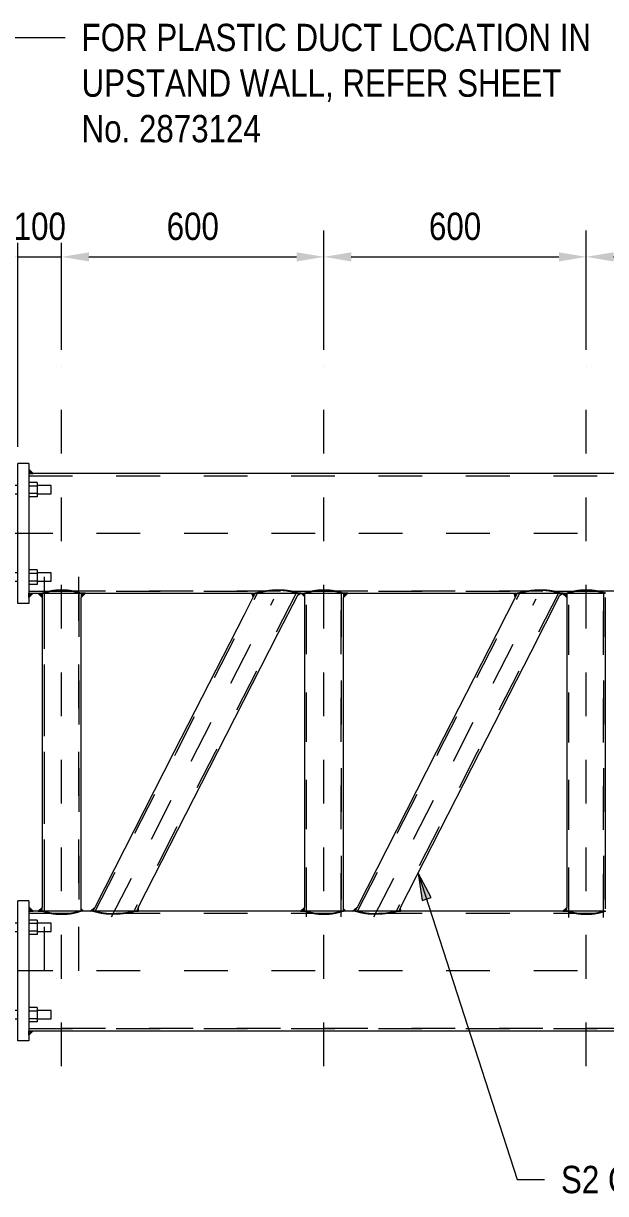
# Model space of a CAD drawing. Header units: metres. Extents: x -1109.9 to -1078.3, y 2.7 to 25.4.
# Drawn here: x -1092.588 to -1091.256, y 20.559 to 23.233 of the extents above; entities that cross this region are included whole.
import ezdxf

# ---------------------------------------------------------------- set-up
doc = ezdxf.new("R2010")
doc.units = ezdxf.units.M
doc.linetypes.add('JacobsCenter', pattern=[0.015, 0.009, -0.0015, 0.003, -0.0015])
doc.linetypes.add('JacobsDash', pattern=[0.0045, 0.003, -0.0015])
doc.layers.get('Defpoints').update_dxf_attribs({"color": 41})
for name, color, linetype, lineweight in [('A-ANNO-DIMS', 7, 'Continuous', 9), ('A-DETL', 7, 'Continuous', 13), ('A-DETL-GENF', 7, 'Continuous', 9), ('G-ANNO-TEXT', 7, 'Continuous', 9), ('S-BEAM', 7, 'Continuous', 50), ('S-BEAM-HDLN', 7, 'JacobsDash', 18), ('S-FSTN', 7, 'Continuous', 18)]:
    doc.layers.add(name, color=color, linetype=linetype, lineweight=lineweight)
doc.styles.add('Arial Narrow', font='ARIALN.TTF', dxfattribs={"height": 0.0625})
doc.dimstyles.new('Dimension_Standard_O__mm_', dxfattribs={"dimscale": 0.3048, "dimtxt": 0.063964, "dimasz": 0.205052, "dimexe": 0.19685, "dimexo": 0.123031, "dimgap": 0.123031, "dimtad": 1, "dimdec": 0, "dimlfac": 1000, "dimzin": 0, "dimdsep": 46, "dimtxsty": 'Arial Narrow', "dimsah": 1, "dimcen": 0.09, "dimaunit": 1, "dimadec": 4, "dimazin": 0, "dimtfac": 1, "dimtdec": 4, "dimtix": 1, "dimtmove": 0, "dimatfit": 3, "dimfxl": 1, "dimtvp": 1, "dimtfill": 1, "dimtolj": 1, "dimtzin": 0, "dimlwd": 18, "dimlwe": 18, "dimarcsym": 2})

# ---------------------------------------------------------------- blocks, each defined once
blk = doc.blocks.new('Column Base Plate with Anchors_T2D - 25mm-V12-DRG-2873202 - TRUSS TYPE T2')
at = {"layer": 'S-FSTN', "lineweight": 13}
for p, q in [((-1109.7059, 21.9075), (-1109.7059, 22.2275)), ((-1109.6809, 22.2275), (-1109.7059, 22.2275)), ((-1109.6809, 22.2275), (-1109.6809, 22.214)), ((-1109.6809, 22.204), (-1109.6809, 21.9309)), ((-1109.7509, 22.1757), (-1109.7509, 22.1839)), ((-1109.7382, 22.1839), (-1109.7509, 22.1839)), ((-1109.7509, 22.1592), (-1109.7509, 22.1757)), ((-1109.7382, 22.1757), (-1109.7509, 22.1757)), ((-1109.7382, 22.1839), (-1109.7382, 22.1757)), ((-1109.7309, 22.177), (-1109.7382, 22.177)), ((-1109.7382, 22.1757), (-1109.7382, 22.1592)), ((-1109.6619, 22.1839), (-1109.6809, 22.1839)), ((-1109.6619, 22.1757), (-1109.6809, 22.1757)), ((-1109.6619, 22.1839), (-1109.6619, 22.1757)), ((-1109.6301, 22.177), (-1109.6619, 22.177)), ((-1109.6619, 22.1757), (-1109.6619, 22.1592)), ((-1109.6301, 22.158), (-1109.6301, 22.177)), ((-1109.7509, 22.151), (-1109.7509, 22.1592)), ((-1109.7382, 22.1592), (-1109.7509, 22.1592)), ((-1109.7509, 22.151), (-1109.7382, 22.151)), ((-1109.7382, 22.1592), (-1109.7382, 22.151)), ((-1109.7382, 22.158), (-1109.7309, 22.158)), ((-1109.6809, 22.1592), (-1109.6619, 22.1592)), ((-1109.6619, 22.151), (-1109.6809, 22.151)), ((-1109.6619, 22.1592), (-1109.6619, 22.151)), ((-1109.6619, 22.158), (-1109.6301, 22.158)), ((-1109.7509, 21.9757), (-1109.7509, 21.9839)), ((-1109.7382, 21.9839), (-1109.7509, 21.9839)), ((-1109.7382, 21.9839), (-1109.7382, 21.9757)), ((-1109.6619, 21.9839), (-1109.6809, 21.9839)), ((-1109.6619, 21.9839), (-1109.6619, 21.9757)), ((-1109.7509, 21.9592), (-1109.7509, 21.9757)), ((-1109.7382, 21.9757), (-1109.7509, 21.9757)), ((-1109.7509, 21.951), (-1109.7509, 21.9592)), ((-1109.7382, 21.9592), (-1109.7509, 21.9592)), ((-1109.7309, 21.977), (-1109.7382, 21.977)), ((-1109.7382, 21.9757), (-1109.7382, 21.9592)), ((-1109.7382, 21.9592), (-1109.7382, 21.951)), ((-1109.7382, 21.958), (-1109.7309, 21.958)), ((-1109.6619, 21.9757), (-1109.6809, 21.9757)), ((-1109.6809, 21.9592), (-1109.6619, 21.9592)), ((-1109.6301, 21.977), (-1109.6619, 21.977)), ((-1109.6619, 21.9757), (-1109.6619, 21.9592)), ((-1109.6619, 21.9592), (-1109.6619, 21.951)), ((-1109.6619, 21.958), (-1109.6301, 21.958)), ((-1109.6301, 21.958), (-1109.6301, 21.977)), ((-1109.7509, 21.951), (-1109.7382, 21.951)), ((-1109.6619, 21.951), (-1109.6809, 21.951)), ((-1109.6809, 21.9075), (-1109.7059, 21.9075)), ((-1109.6809, 21.9209), (-1109.6809, 21.9075))]:
    blk.add_line(p, q, dxfattribs=at)
at = {"layer": 'S-FSTN', "linetype": 'JacobsDash', "lineweight": 13}
for p, q in [((-1109.7059, 22.177), (-1109.7309, 22.177)), ((-1109.7309, 22.158), (-1109.7059, 22.158)), ((-1109.7059, 21.977), (-1109.7309, 21.977)), ((-1109.7309, 21.958), (-1109.7059, 21.958))]:
    blk.add_line(p, q, dxfattribs=at)
blk = doc.blocks.new('WGA22_Str_Fra_Steel_CHS - 273_1x4_8 CHS-7775145-DRG-2873202 - TRUSS TYPE T2')
at = {"layer": 'A-DETL', "linetype": 'JacobsDash', "lineweight": 18}
for p, q in [((-1109.6809, 22.1992), (-1107.3053, 22.1992)), ((-1109.6809, 21.9357), (-1107.3053, 21.9357))]:
    blk.add_line(p, q, dxfattribs=at)
blk = doc.blocks.new('WGA22_Str_Fra_Steel_CHS - 88_9x5 CHS-7234542-DRG-2873202 - TRUSS TYPE T2')
at = {"layer": 'A-DETL', "linetype": 'JacobsDash', "lineweight": 18}
for p, q in [((-1109.6454, 21.068), (-1109.6454, 22.018)), ((-1109.5665, 21.068), (-1109.5665, 22.018))]:
    blk.add_line(p, q, dxfattribs=at)
blk = doc.blocks.new('WGA22_Str_Fra_Steel_CHS - 88_9x5 CHS-8747492-DRG-2873202 - TRUSS TYPE T2')
at = {"layer": 'A-DETL', "linetype": 'JacobsDash', "lineweight": 18}
for p, q in [((-1109.0454, 21.1913), (-1109.0454, 21.9395)), ((-1108.9665, 21.1913), (-1108.9665, 21.9395))]:
    blk.add_line(p, q, dxfattribs=at)
blk = doc.blocks.new('WGA22_Str_Fra_Steel_CHS - 88_9x5 CHS-8747494-DRG-2873202 - TRUSS TYPE T2')
at = {"layer": 'A-DETL', "linetype": 'JacobsDash', "lineweight": 18}
for p, q in [((-1108.4454, 21.1898), (-1108.4454, 21.943)), ((-1108.3665, 21.1898), (-1108.3665, 21.943))]:
    blk.add_line(p, q, dxfattribs=at)
blk = doc.blocks.new('DIMBLOCK41-DRG-2873202 - TRUSS TYPE T2')
at = {"layer": 'A-ANNO-DIMS', "color": 0, "lineweight": 18, "transparency": 16777216}
for p, q in [((-1092.5009, 22.4873), (-1092.5009, 22.7594)), ((-1091.9009, 22.4873), (-1091.9009, 22.7594)), ((-1092.4384, 22.6994), (-1091.9634, 22.6994))]:
    blk.add_line(p, q, dxfattribs=at)
at = {"layer": 'A-ANNO-DIMS', "color": 0, "transparency": 16777216}
for points in [[(-1092.4384, 22.7098), (-1092.4384, 22.6889), (-1092.5009, 22.6994)], [(-1091.9634, 22.7098), (-1091.9634, 22.6889), (-1091.9009, 22.6994)]]:
    blk.add_solid(points, dxfattribs=at)
at = {"layer": 'Defpoints', "color": 0, "transparency": 16777216}
for p in [(-1091.9009, 22.6994), (-1092.5009, 22.4498), (-1091.9009, 22.4498)]:
    blk.add_point(p, dxfattribs=at)
at = {"layer": 'A-ANNO-DIMS', "color": 0, "lineweight": 18, "transparency": 16777216, "insert": (-1092.2009, 22.7688), "char_height": 0.0625, "width": 0.142549, "attachment_point": 5, "style": 'Arial Narrow', "bg_fill": 3, "box_fill_scale": 1.1, "bg_fill_color": 256, "bg_fill_true_color": 13158600, "bg_fill_transparency": 0}
blk.add_mtext('\\A1;600', dxfattribs=at)
blk = doc.blocks.new('DIMBLOCK42-DRG-2873202 - TRUSS TYPE T2')
at = {"layer": 'A-ANNO-DIMS', "color": 0, "lineweight": 18, "transparency": 16777216}
for p, q in [((-1091.9009, 22.4873), (-1091.9009, 22.7594)), ((-1091.3009, 22.4873), (-1091.3009, 22.7594)), ((-1091.8384, 22.6994), (-1091.3634, 22.6994))]:
    blk.add_line(p, q, dxfattribs=at)
at = {"layer": 'A-ANNO-DIMS', "color": 0, "transparency": 16777216}
for points in [[(-1091.8384, 22.7098), (-1091.8384, 22.6889), (-1091.9009, 22.6994)], [(-1091.3634, 22.7098), (-1091.3634, 22.6889), (-1091.3009, 22.6994)]]:
    blk.add_solid(points, dxfattribs=at)
at = {"layer": 'Defpoints', "color": 0, "transparency": 16777216}
for p in [(-1091.3009, 22.6994), (-1091.9009, 22.4498), (-1091.3009, 22.4498)]:
    blk.add_point(p, dxfattribs=at)
at = {"layer": 'A-ANNO-DIMS', "color": 0, "lineweight": 18, "transparency": 16777216, "insert": (-1091.6009, 22.7688), "char_height": 0.0625, "width": 0.142549, "attachment_point": 5, "style": 'Arial Narrow', "bg_fill": 3, "box_fill_scale": 1.1, "bg_fill_color": 256, "bg_fill_true_color": 13158600, "bg_fill_transparency": 0}
blk.add_mtext('\\A1;600', dxfattribs=at)
blk = doc.blocks.new('DIMBLOCK43-DRG-2873202 - TRUSS TYPE T2')
at = {"layer": 'A-ANNO-DIMS', "color": 0, "lineweight": 18, "transparency": 16777216}
for p, q in [((-1091.3009, 22.4873), (-1091.3009, 22.7594)), ((-1090.4095, 22.7061), (-1090.4095, 22.6394)), ((-1091.2384, 22.6994), (-1090.472, 22.6994))]:
    blk.add_line(p, q, dxfattribs=at)
at = {"layer": 'A-ANNO-DIMS', "color": 0, "transparency": 16777216}
for points in [[(-1091.2384, 22.7098), (-1091.2384, 22.6889), (-1091.3009, 22.6994)], [(-1090.472, 22.7098), (-1090.472, 22.6889), (-1090.4095, 22.6994)]]:
    blk.add_solid(points, dxfattribs=at)
at = {"layer": 'Defpoints', "color": 0, "transparency": 16777216}
for p in [(-1090.4095, 22.7436), (-1090.4095, 22.6994), (-1091.3009, 22.4498)]:
    blk.add_point(p, dxfattribs=at)
at = {"layer": 'A-ANNO-DIMS', "color": 0, "lineweight": 18, "transparency": 16777216, "insert": (-1090.8552, 22.7741), "char_height": 0.0625, "width": 0.142549, "attachment_point": 5, "style": 'Arial Narrow', "bg_fill": 3, "box_fill_scale": 1.1, "bg_fill_color": 256, "bg_fill_true_color": 13158600, "bg_fill_transparency": 0}
blk.add_mtext('\\A1;890\u200f', dxfattribs=at)
blk = doc.blocks.new('DIMBLOCK44-DRG-2873202 - TRUSS TYPE T2')
at = {"layer": 'A-ANNO-DIMS', "color": 0, "lineweight": 18, "transparency": 16777216}
for p, q in [((-1092.6009, 22.265), (-1092.6009, 22.7594)), ((-1092.5009, 22.4873), (-1092.5009, 22.7594)), ((-1092.6634, 22.6994), (-1092.7259, 22.6994)), ((-1092.6009, 22.6994), (-1092.5009, 22.6994)), ((-1092.4384, 22.6994), (-1092.3759, 22.6994))]:
    blk.add_line(p, q, dxfattribs=at)
at = {"layer": 'A-ANNO-DIMS', "color": 0, "transparency": 16777216}
for points in [[(-1092.6634, 22.7098), (-1092.6634, 22.6889), (-1092.6009, 22.6994)], [(-1092.4384, 22.7098), (-1092.4384, 22.6889), (-1092.5009, 22.6994)]]:
    blk.add_solid(points, dxfattribs=at)
at = {"layer": 'Defpoints', "color": 0, "transparency": 16777216}
for p in [(-1092.5009, 22.6994), (-1092.5009, 22.4498), (-1092.6009, 22.2275)]:
    blk.add_point(p, dxfattribs=at)
at = {"layer": 'A-ANNO-DIMS', "color": 0, "lineweight": 18, "transparency": 16777216, "insert": (-1092.5509, 22.7688), "char_height": 0.0625, "width": 0.142549, "attachment_point": 5, "style": 'Arial Narrow', "bg_fill": 3, "box_fill_scale": 1.1, "bg_fill_color": 256, "bg_fill_true_color": 13158600, "bg_fill_transparency": 0}
blk.add_mtext('\\A1;100', dxfattribs=at)

msp = doc.modelspace()

# ---------------------------------------------------------------- hatches: boundary and pattern name
at = {"layer": 'A-DETL-GENF'}
for points in [[(-1092.5663, 22.204), (-1092.5759, 22.214), (-1092.5759, 22.204)], [(-1092.5759, 21.9209), (-1092.5663, 21.9309), (-1092.5759, 21.9309)], [(-1092.5454, 21.9212), (-1092.5454, 21.9309), (-1092.5554, 21.9309)], [(-1092.4565, 21.9212), (-1092.4465, 21.9309), (-1092.4565, 21.9309), (-1092.4565, 21.926)], [(-1092.0631, 21.9222), (-1092.0585, 21.9307), (-1092.0658, 21.9307)], [(-1091.9609, 21.9266), (-1091.9541, 21.9309), (-1091.9587, 21.9309)], [(-1091.9454, 21.9233), (-1091.9454, 21.9309), (-1091.9533, 21.9309)], [(-1091.8565, 21.9212), (-1091.8465, 21.9309), (-1091.8565, 21.9309)], [(-1091.4631, 21.9222), (-1091.4585, 21.9307), (-1091.4658, 21.9307)], [(-1091.3609, 21.9266), (-1091.3537, 21.9309), (-1091.3587, 21.9309)], [(-1091.3454, 21.9212), (-1091.3454, 21.9309), (-1091.3538, 21.9309), (-1091.3548, 21.9303), (-1091.3503, 21.926)], [(-1092.5663, 21.204), (-1092.5759, 21.214), (-1092.5759, 21.204)], [(-1092.5454, 21.204), (-1092.5454, 21.2128), (-1092.5545, 21.204)], [(-1092.4565, 21.204), (-1092.4507, 21.204), (-1092.4565, 21.2096)], [(-1092.4357, 21.204), (-1092.4297, 21.204), (-1092.4253, 21.2128)], [(-1092.3299, 21.204), (-1092.3252, 21.204), (-1092.3254, 21.2128)], [(-1091.9454, 21.204), (-1091.9454, 21.2128), (-1091.9545, 21.204)], [(-1091.8565, 21.204), (-1091.8507, 21.204), (-1091.8565, 21.2096)], [(-1091.8357, 21.204), (-1091.8297, 21.204), (-1091.8253, 21.2128)], [(-1091.7299, 21.204), (-1091.7252, 21.204), (-1091.7254, 21.2128)], [(-1091.3454, 21.204), (-1091.3454, 21.2128), (-1091.3545, 21.204)], [(-1092.5759, 20.9209), (-1092.5663, 20.9309), (-1092.5759, 20.9309)]]:
    msp.add_hatch(color=256, dxfattribs=at).paths.add_polyline_path(points)
at = {"layer": 'G-ANNO-TEXT'}
msp.add_hatch(color=256, dxfattribs=at).paths.add_polyline_path([(-1091.6853, 21.2911), (-1091.6765, 21.2283), (-1091.6556, 21.235)])

# ---------------------------------------------------------------- linework, layer by layer
at = {"layer": 'A-DETL', "linetype": 'JacobsCenter'}
for p, q in [((-1092.5009, 20.8498), (-1092.5009, 22.4498)), ((-1091.9009, 20.8498), (-1091.9009, 22.4498)), ((-1091.3009, 20.8498), (-1091.3009, 22.4498)), ((-1089.921, 22.0675), (-1092.901, 22.0675)), ((-1092.3866, 21.1908), (-1092.0153, 21.9177)), ((-1091.7866, 21.1908), (-1091.4153, 21.9177)), ((-1089.921, 21.0675), (-1092.601, 21.0675))]:
    msp.add_line(p, q, dxfattribs=at)
at = {"layer": 'A-DETL', "linetype": 'JacobsDash', "lineweight": 18}
for p, q in [((-1092.576, 22.1992), (-1090.2004, 22.1992)), ((-1090.2004, 21.9357), (-1092.576, 21.9357)), ((-1092.5404, 21.204), (-1092.5404, 21.9309)), ((-1092.4615, 21.9309), (-1092.4615, 21.204)), ((-1092.576, 21.1992), (-1090.2004, 21.1992)), ((-1090.2004, 20.9357), (-1092.576, 20.9357))]:
    msp.add_line(p, q, dxfattribs=at)
at = {"layer": 'A-DETL'}
for p, q in [((-1092.5759, 22.214), (-1092.5759, 22.204)), ((-1092.5663, 22.204), (-1092.5759, 22.214)), ((-1092.5759, 22.204), (-1092.5663, 22.204)), ((-1092.5759, 21.9209), (-1092.5759, 21.9309)), ((-1092.5759, 21.9309), (-1092.5663, 21.9309)), ((-1092.5663, 21.9309), (-1092.5759, 21.9209)), ((-1092.5554, 21.9309), (-1092.5454, 21.9309)), ((-1092.5454, 21.9212), (-1092.5554, 21.9309)), ((-1092.5454, 21.9309), (-1092.5454, 21.9212)), ((-1092.4465, 21.9309), (-1092.4565, 21.9309)), ((-1092.4565, 21.9309), (-1092.4565, 21.9212)), ((-1092.4565, 21.9212), (-1092.4465, 21.9309)), ((-1092.0658, 21.9307), (-1092.0585, 21.9307)), ((-1092.0631, 21.9222), (-1092.0658, 21.9307)), ((-1092.0585, 21.9307), (-1092.0631, 21.9222)), ((-1091.9587, 21.9309), (-1091.9609, 21.9266)), ((-1091.9609, 21.9266), (-1091.9537, 21.9309)), ((-1091.9537, 21.9309), (-1091.9587, 21.9309)), ((-1091.9533, 21.9309), (-1091.9454, 21.9309)), ((-1091.9454, 21.9233), (-1091.9533, 21.9309)), ((-1091.9454, 21.9309), (-1091.9454, 21.9233)), ((-1091.8465, 21.9309), (-1091.8565, 21.9309)), ((-1091.8565, 21.9309), (-1091.8565, 21.9212)), ((-1091.8565, 21.9212), (-1091.8465, 21.9309)), ((-1091.4658, 21.9307), (-1091.4585, 21.9307)), ((-1091.4631, 21.9222), (-1091.4658, 21.9307)), ((-1091.4585, 21.9307), (-1091.4631, 21.9222)), ((-1091.3587, 21.9309), (-1091.3609, 21.9266)), ((-1091.3609, 21.9266), (-1091.3537, 21.9309)), ((-1091.3537, 21.9309), (-1091.3587, 21.9309)), ((-1091.3454, 21.9212), (-1091.3548, 21.9303)), ((-1091.3537, 21.9309), (-1091.3454, 21.9309)), ((-1091.3454, 21.9309), (-1091.3454, 21.9212)), ((-1092.5759, 21.214), (-1092.5759, 21.204)), ((-1092.5663, 21.204), (-1092.5759, 21.214)), ((-1092.5454, 21.2128), (-1092.5545, 21.204)), ((-1092.5454, 21.204), (-1092.5454, 21.2128)), ((-1092.4565, 21.204), (-1092.4565, 21.2096)), ((-1092.4565, 21.2096), (-1092.4507, 21.204)), ((-1092.4357, 21.204), (-1092.4253, 21.2128)), ((-1092.4253, 21.2128), (-1092.4297, 21.204)), ((-1092.3254, 21.2128), (-1092.3299, 21.204)), ((-1092.3252, 21.204), (-1092.3254, 21.2128)), ((-1091.9454, 21.2128), (-1091.9545, 21.204)), ((-1091.9454, 21.204), (-1091.9454, 21.2128)), ((-1091.8565, 21.204), (-1091.8565, 21.2096)), ((-1091.8565, 21.2096), (-1091.8507, 21.204)), ((-1091.8357, 21.204), (-1091.8253, 21.2128)), ((-1091.8253, 21.2128), (-1091.8297, 21.204)), ((-1091.7254, 21.2128), (-1091.7299, 21.204)), ((-1091.7252, 21.204), (-1091.7254, 21.2128)), ((-1091.3454, 21.2128), (-1091.3545, 21.204)), ((-1091.3454, 21.204), (-1091.3454, 21.2128)), ((-1092.5759, 21.204), (-1092.5663, 21.204)), ((-1092.5545, 21.204), (-1092.5454, 21.204)), ((-1092.4507, 21.204), (-1092.4565, 21.204)), ((-1092.4297, 21.204), (-1092.4357, 21.204)), ((-1092.3299, 21.204), (-1092.3252, 21.204)), ((-1091.9545, 21.204), (-1091.9454, 21.204)), ((-1091.8507, 21.204), (-1091.8565, 21.204)), ((-1091.8297, 21.204), (-1091.8357, 21.204)), ((-1091.7299, 21.204), (-1091.7252, 21.204)), ((-1091.3545, 21.204), (-1091.3454, 21.204)), ((-1092.5759, 20.9209), (-1092.5759, 20.9309)), ((-1092.5759, 20.9309), (-1092.5663, 20.9309)), ((-1092.5663, 20.9309), (-1092.5759, 20.9209))]:
    msp.add_line(p, q, dxfattribs=at)
at = {"layer": 'A-DETL', "linetype": 'JacobsDash', "lineweight": 18, "flags": 128}
for points in [[(-1092.4241, 21.204), (-1092.2385, 21.5674), (-1092.0529, 21.9309)], [(-1091.9643, 21.9309), (-1092.15, 21.5674), (-1092.3356, 21.204)], [(-1091.9404, 21.204), (-1091.9404, 21.5675), (-1091.9404, 21.9309)], [(-1091.8615, 21.9309), (-1091.8615, 21.5675), (-1091.8615, 21.204)], [(-1091.8241, 21.204), (-1091.6385, 21.5674), (-1091.4529, 21.9309)], [(-1091.3643, 21.9309), (-1091.55, 21.5674), (-1091.7356, 21.204)], [(-1091.3404, 21.204), (-1091.3404, 21.5675), (-1091.3404, 21.9309)], [(-1091.2615, 21.9309), (-1091.2615, 21.5675), (-1091.2615, 21.204)]]:
    msp.add_lwpolyline(points, dxfattribs=at)
at = {"layer": 'G-ANNO-TEXT'}
for p, q in [((-1092.7803, 23.2008), (-1092.4928, 23.2008)), ((-1091.6853, 21.2911), (-1091.6765, 21.2283)), ((-1091.6556, 21.235), (-1091.6853, 21.2911)), ((-1091.6853, 21.2911), (-1091.4586, 20.5908)), ((-1091.6765, 21.2283), (-1091.6556, 21.235)), ((-1091.4586, 20.5908), (-1091.3961, 20.5908))]:
    msp.add_line(p, q, dxfattribs=at)
at = {"layer": 'S-BEAM', "lineweight": 13}
for p, q in [((-1090.5191, 22.204), (-1092.5663, 22.204)), ((-1092.5663, 21.9309), (-1092.5554, 21.9309)), ((-1092.5454, 21.9309), (-1092.4565, 21.9309)), ((-1092.5404, 21.9309), (-1092.5454, 21.9309)), ((-1092.4565, 21.9309), (-1092.4615, 21.9309)), ((-1092.4465, 21.9309), (-1091.9587, 21.9309)), ((-1092.0529, 21.9309), (-1092.0585, 21.9309)), ((-1091.9587, 21.9309), (-1091.9643, 21.9309)), ((-1091.9537, 21.9309), (-1091.9533, 21.9309)), ((-1091.9454, 21.9309), (-1091.8565, 21.9309)), ((-1091.9404, 21.9309), (-1091.9454, 21.9309)), ((-1091.8565, 21.9309), (-1091.8615, 21.9309)), ((-1091.8465, 21.9309), (-1091.3587, 21.9309)), ((-1091.4529, 21.9309), (-1091.4585, 21.9309)), ((-1091.3587, 21.9309), (-1091.3643, 21.9309)), ((-1091.3454, 21.9309), (-1091.2565, 21.9309)), ((-1091.3404, 21.9309), (-1091.3454, 21.9309)), ((-1091.2565, 21.9309), (-1091.2615, 21.9309)), ((-1092.5454, 21.9212), (-1092.5454, 21.2128)), ((-1092.4565, 21.2096), (-1092.4565, 21.9212)), ((-1092.0606, 21.9268), (-1092.0845, 21.8799)), ((-1092.0054, 21.8395), (-1091.9609, 21.9266)), ((-1091.9454, 21.9233), (-1091.9454, 21.2128)), ((-1091.8565, 21.2096), (-1091.8565, 21.9212)), ((-1091.4606, 21.9268), (-1091.5062, 21.8374)), ((-1091.4271, 21.797), (-1091.3609, 21.9266)), ((-1091.3454, 21.9212), (-1091.3454, 21.2128)), ((-1091.2565, 21.2096), (-1091.2565, 21.9212)), ((-1092.5545, 21.204), (-1092.5663, 21.204)), ((-1092.4565, 21.204), (-1092.5454, 21.204)), ((-1092.5454, 21.204), (-1092.5404, 21.204)), ((-1092.4615, 21.204), (-1092.4565, 21.204)), ((-1092.4357, 21.204), (-1092.4507, 21.204)), ((-1092.4241, 21.204), (-1092.4297, 21.204)), ((-1092.4297, 21.204), (-1092.4241, 21.204)), ((-1092.3358, 21.204), (-1092.4239, 21.204)), ((-1092.33, 21.204), (-1092.3356, 21.204)), ((-1092.3356, 21.204), (-1092.33, 21.204)), ((-1091.9545, 21.204), (-1092.3252, 21.204)), ((-1091.9404, 21.204), (-1091.9454, 21.204)), ((-1091.9454, 21.204), (-1091.9404, 21.204)), ((-1091.8616, 21.204), (-1091.9403, 21.204)), ((-1091.8565, 21.204), (-1091.8615, 21.204)), ((-1091.8615, 21.204), (-1091.8565, 21.204)), ((-1091.8357, 21.204), (-1091.8507, 21.204)), ((-1091.8241, 21.204), (-1091.8297, 21.204)), ((-1091.8297, 21.204), (-1091.8241, 21.204)), ((-1091.7358, 21.204), (-1091.8239, 21.204)), ((-1091.73, 21.204), (-1091.7356, 21.204)), ((-1091.7356, 21.204), (-1091.73, 21.204)), ((-1091.3545, 21.204), (-1091.7252, 21.204)), ((-1091.3404, 21.204), (-1091.3454, 21.204)), ((-1091.3454, 21.204), (-1091.3404, 21.204)), ((-1091.2616, 21.204), (-1091.3403, 21.204)), ((-1091.2565, 21.204), (-1091.2615, 21.204)), ((-1091.2615, 21.204), (-1091.2565, 21.204)), ((-1092.5663, 20.9309), (-1090.5191, 20.9309))]:
    msp.add_line(p, q, dxfattribs=at)
at = {"layer": 'S-BEAM', "lineweight": 13, "flags": 128}
for points in [[(-1092.0845, 21.8799), (-1092.2441, 21.5674), (-1092.4252, 21.2128)], [(-1092.3255, 21.2128), (-1092.1443, 21.5674), (-1092.0054, 21.8395)], [(-1091.5062, 21.8374), (-1091.6441, 21.5674), (-1091.8252, 21.2128)], [(-1091.7255, 21.2128), (-1091.5443, 21.5674), (-1091.4271, 21.797)]]:
    msp.add_lwpolyline(points, dxfattribs=at)
at = {"layer": 'S-BEAM-HDLN', "lineweight": 13}
for p, q in [((-1092.4239, 21.204), (-1092.424, 21.204)), ((-1092.3356, 21.204), (-1092.3358, 21.204)), ((-1091.8239, 21.204), (-1091.8241, 21.204)), ((-1091.7356, 21.204), (-1091.7358, 21.204))]:
    msp.add_line(p, q, dxfattribs=at)
for points, knots in [([(-1092.5454, 21.9309), (-1092.5454, 21.931), (-1092.545, 21.9311), (-1092.5438, 21.9316), (-1092.5422, 21.9321), (-1092.5407, 21.9326), (-1092.539, 21.9331), (-1092.5371, 21.9336), (-1092.5349, 21.9342), (-1092.5326, 21.9348), (-1092.53, 21.9355), (-1092.5273, 21.936), (-1092.5244, 21.9366), (-1092.5214, 21.9371), (-1092.5182, 21.9376), (-1092.5138, 21.9381), (-1092.508, 21.9386), (-1092.5033, 21.9387), (-1092.5009, 21.9388)], [0.0172476, 0.0172476, 0.0172476, 0.0172476, 0.1, 0.2, 0.25, 0.3, 0.35, 0.4, 0.45, 0.5, 0.55, 0.6, 0.65, 0.7, 0.75, 0.8, 0.9, 1, 1, 1, 1]), ([(-1092.5009, 21.9371), (-1092.503, 21.9371), (-1092.5072, 21.937), (-1092.5134, 21.9366), (-1092.5182, 21.936), (-1092.5218, 21.9354), (-1092.5243, 21.935), (-1092.5268, 21.9345), (-1092.529, 21.934), (-1092.5311, 21.9335), (-1092.533, 21.9331), (-1092.5348, 21.9326), (-1092.5368, 21.9321), (-1092.5393, 21.9313), (-1092.5403, 21.931), (-1092.5404, 21.9309)], [0, 0, 0, 0, 0.1, 0.2, 0.3, 0.35, 0.4, 0.45, 0.5, 0.55, 0.6, 0.65, 0.7, 0.8, 0.9790875, 0.9790875, 0.9790875, 0.9790875]), ([(-1092.5009, 21.9388), (-1092.4986, 21.9387), (-1092.4938, 21.9386), (-1092.4881, 21.9381), (-1092.4837, 21.9376), (-1092.4805, 21.9371), (-1092.4775, 21.9366), (-1092.4746, 21.936), (-1092.4718, 21.9355), (-1092.4693, 21.9348), (-1092.467, 21.9342), (-1092.4648, 21.9336), (-1092.4629, 21.9331), (-1092.4612, 21.9326), (-1092.4597, 21.9321), (-1092.4581, 21.9316), (-1092.4569, 21.9311), (-1092.4565, 21.931), (-1092.4565, 21.9309)], [0, 0, 0, 0, 0.1, 0.2, 0.25, 0.3, 0.35, 0.4, 0.45, 0.5, 0.55, 0.6, 0.65, 0.7, 0.75, 0.8, 0.9, 0.9827524, 0.9827524, 0.9827524, 0.9827524]), ([(-1092.4615, 21.9309), (-1092.4616, 21.931), (-1092.4625, 21.9313), (-1092.4651, 21.9321), (-1092.4671, 21.9326), (-1092.4688, 21.9331), (-1092.4708, 21.9335), (-1092.4728, 21.934), (-1092.4751, 21.9345), (-1092.4775, 21.935), (-1092.4801, 21.9354), (-1092.4837, 21.936), (-1092.4885, 21.9366), (-1092.4946, 21.937), (-1092.4988, 21.9371), (-1092.5009, 21.9371)], [0.0209125, 0.0209125, 0.0209125, 0.0209125, 0.2, 0.3, 0.35, 0.4, 0.45, 0.5, 0.55, 0.6, 0.65, 0.7, 0.8, 0.9, 1, 1, 1, 1]), ([(-1092.0585, 21.9309), (-1092.0584, 21.931), (-1092.0579, 21.9312), (-1092.0566, 21.9315), (-1092.0552, 21.9318), (-1092.0535, 21.9322), (-1092.0514, 21.9327), (-1092.0494, 21.9332), (-1092.0477, 21.9336), (-1092.0464, 21.9339), (-1092.045, 21.9341), (-1092.0431, 21.9345), (-1092.0406, 21.935), (-1092.038, 21.9355), (-1092.0358, 21.9359), (-1092.0342, 21.9362), (-1092.0325, 21.9364), (-1092.0302, 21.9368), (-1092.0272, 21.9372), (-1092.0236, 21.9376), (-1092.0199, 21.938), (-1092.0161, 21.9382), (-1092.011, 21.9385), (-1092.0072, 21.9386), (-1092.0046, 21.9387)], [0.0116269, 0.0116269, 0.0116269, 0.0116269, 0.1, 0.15, 0.2, 0.25, 0.3, 0.35, 0.375, 0.4, 0.425, 0.45, 0.5, 0.55, 0.575, 0.6, 0.625, 0.65, 0.7, 0.75, 0.8, 0.85, 0.9, 1, 1, 1, 1]), ([(-1092.0054, 21.937), (-1092.0077, 21.937), (-1092.0123, 21.9368), (-1092.0179, 21.9366), (-1092.0222, 21.9362), (-1092.0254, 21.9358), (-1092.028, 21.9355), (-1092.0301, 21.9353), (-1092.0315, 21.9351), (-1092.033, 21.9349), (-1092.0349, 21.9346), (-1092.0372, 21.9342), (-1092.0394, 21.9338), (-1092.0411, 21.9335), (-1092.0423, 21.9332), (-1092.0435, 21.933), (-1092.045, 21.9327), (-1092.0467, 21.9324), (-1092.0485, 21.9319), (-1092.05, 21.9316), (-1092.0513, 21.9314), (-1092.0524, 21.9311), (-1092.0528, 21.931), (-1092.0529, 21.9309)], [0, 0, 0, 0, 0.1, 0.2, 0.25, 0.3, 0.35, 0.375, 0.4, 0.425, 0.45, 0.5, 0.55, 0.575, 0.6, 0.625, 0.65, 0.7, 0.75, 0.8, 0.85, 0.9, 0.9854129, 0.9854129, 0.9854129, 0.9854129]), ([(-1091.9643, 21.9309), (-1091.9644, 21.931), (-1091.9657, 21.9314), (-1091.9714, 21.9331), (-1091.9808, 21.9351), (-1091.9926, 21.9366), (-1092.0011, 21.937), (-1092.0054, 21.937)], [0.0177603, 0.0177603, 0.0177603, 0.0177603, 0.2, 0.4, 0.6, 0.8, 1, 1, 1, 1]), ([(-1092.0046, 21.9387), (-1091.9997, 21.9387), (-1091.9901, 21.9382), (-1091.978, 21.9364), (-1091.9711, 21.9348), (-1091.9677, 21.9339), (-1091.9656, 21.9333), (-1091.9634, 21.9326), (-1091.9613, 21.9319), (-1091.9593, 21.9312), (-1091.9587, 21.931), (-1091.9587, 21.9309)], [0, 0, 0, 0, 0.2, 0.4, 0.55, 0.5875, 0.625, 0.7, 0.775, 0.85, 0.9854509, 0.9854509, 0.9854509, 0.9854509]), ([(-1091.9454, 21.9309), (-1091.9454, 21.931), (-1091.945, 21.9311), (-1091.9438, 21.9316), (-1091.9422, 21.9321), (-1091.9407, 21.9326), (-1091.939, 21.9331), (-1091.9371, 21.9336), (-1091.9349, 21.9342), (-1091.9326, 21.9348), (-1091.93, 21.9355), (-1091.9273, 21.936), (-1091.9244, 21.9366), (-1091.9214, 21.9371), (-1091.9182, 21.9376), (-1091.9138, 21.9381), (-1091.908, 21.9386), (-1091.9033, 21.9387), (-1091.9009, 21.9388)], [0.0171948, 0.0171948, 0.0171948, 0.0171948, 0.1, 0.2, 0.25, 0.3, 0.35, 0.4, 0.45, 0.5, 0.55, 0.6, 0.65, 0.7, 0.75, 0.8, 0.9, 1, 1, 1, 1]), ([(-1091.9009, 21.9371), (-1091.903, 21.9371), (-1091.9072, 21.937), (-1091.9133, 21.9366), (-1091.9182, 21.936), (-1091.9218, 21.9354), (-1091.9243, 21.935), (-1091.9268, 21.9345), (-1091.929, 21.934), (-1091.9311, 21.9335), (-1091.933, 21.9331), (-1091.9348, 21.9326), (-1091.9368, 21.9321), (-1091.9393, 21.9313), (-1091.9403, 21.931), (-1091.9404, 21.9309)], [0, 0, 0, 0, 0.1, 0.2, 0.3, 0.35, 0.4, 0.45, 0.5, 0.55, 0.6, 0.65, 0.7, 0.8, 0.9791447, 0.9791447, 0.9791447, 0.9791447]), ([(-1091.9009, 21.9388), (-1091.8986, 21.9387), (-1091.8938, 21.9386), (-1091.8881, 21.9381), (-1091.8837, 21.9376), (-1091.8805, 21.9371), (-1091.8775, 21.9366), (-1091.8746, 21.936), (-1091.8719, 21.9355), (-1091.8693, 21.9348), (-1091.867, 21.9342), (-1091.8648, 21.9336), (-1091.8629, 21.9331), (-1091.8612, 21.9326), (-1091.8597, 21.9321), (-1091.8581, 21.9316), (-1091.8569, 21.9311), (-1091.8565, 21.931), (-1091.8565, 21.9309)], [0, 0, 0, 0, 0.1, 0.2, 0.25, 0.3, 0.35, 0.4, 0.45, 0.5, 0.55, 0.6, 0.65, 0.7, 0.75, 0.8, 0.9, 0.9828052, 0.9828052, 0.9828052, 0.9828052]), ([(-1091.8615, 21.9309), (-1091.8616, 21.931), (-1091.8625, 21.9313), (-1091.8651, 21.9321), (-1091.8671, 21.9326), (-1091.8688, 21.9331), (-1091.8708, 21.9335), (-1091.8728, 21.934), (-1091.8751, 21.9345), (-1091.8775, 21.935), (-1091.8801, 21.9354), (-1091.8837, 21.936), (-1091.8885, 21.9366), (-1091.8946, 21.937), (-1091.8988, 21.9371), (-1091.9009, 21.9371)], [0.0208553, 0.0208553, 0.0208553, 0.0208553, 0.2, 0.3, 0.35, 0.4, 0.45, 0.5, 0.55, 0.6, 0.65, 0.7, 0.8, 0.9, 1, 1, 1, 1]), ([(-1091.4585, 21.9309), (-1091.4584, 21.931), (-1091.4579, 21.9312), (-1091.4566, 21.9315), (-1091.4553, 21.9318), (-1091.4535, 21.9322), (-1091.4514, 21.9328), (-1091.4494, 21.9332), (-1091.4477, 21.9336), (-1091.4464, 21.9339), (-1091.445, 21.9341), (-1091.4431, 21.9345), (-1091.4406, 21.935), (-1091.438, 21.9356), (-1091.4358, 21.9359), (-1091.4342, 21.9362), (-1091.4325, 21.9364), (-1091.4302, 21.9368), (-1091.4272, 21.9372), (-1091.4236, 21.9377), (-1091.4199, 21.938), (-1091.4161, 21.9383), (-1091.411, 21.9385), (-1091.4071, 21.9386), (-1091.4045, 21.9387)], [0.0121192, 0.0121192, 0.0121192, 0.0121192, 0.1, 0.15, 0.2, 0.25, 0.3, 0.35, 0.375, 0.4, 0.425, 0.45, 0.5, 0.55, 0.575, 0.6, 0.625, 0.65, 0.7, 0.75, 0.8, 0.85, 0.9, 1, 1, 1, 1]), ([(-1091.4054, 21.937), (-1091.4077, 21.937), (-1091.4111, 21.9369), (-1091.4156, 21.9367), (-1091.419, 21.9365), (-1091.4223, 21.9362), (-1091.4255, 21.9359), (-1091.428, 21.9355), (-1091.4301, 21.9353), (-1091.4316, 21.9351), (-1091.433, 21.9349), (-1091.435, 21.9346), (-1091.4373, 21.9342), (-1091.4395, 21.9338), (-1091.4411, 21.9335), (-1091.4423, 21.9333), (-1091.4435, 21.933), (-1091.445, 21.9328), (-1091.4467, 21.9324), (-1091.4485, 21.9319), (-1091.4501, 21.9316), (-1091.4513, 21.9314), (-1091.4524, 21.9311), (-1091.4528, 21.931), (-1091.4529, 21.9309)], [0, 0, 0, 0, 0.1, 0.15, 0.2, 0.25, 0.3, 0.35, 0.375, 0.4, 0.425, 0.45, 0.5, 0.55, 0.575, 0.6, 0.625, 0.65, 0.7, 0.75, 0.8, 0.85, 0.9, 0.9849034, 0.9849034, 0.9849034, 0.9849034]), ([(-1091.3643, 21.9309), (-1091.3643, 21.931), (-1091.3657, 21.9314), (-1091.3714, 21.9331), (-1091.3807, 21.9351), (-1091.3925, 21.9367), (-1091.4011, 21.9371), (-1091.4054, 21.937)], [0.0188806, 0.0188806, 0.0188806, 0.0188806, 0.2, 0.4, 0.6, 0.8, 1, 1, 1, 1]), ([(-1091.4045, 21.9387), (-1091.3997, 21.9387), (-1091.3901, 21.9382), (-1091.378, 21.9364), (-1091.371, 21.9348), (-1091.3677, 21.9339), (-1091.3656, 21.9333), (-1091.3633, 21.9326), (-1091.3612, 21.9319), (-1091.3593, 21.9312), (-1091.3587, 21.931), (-1091.3587, 21.9309)], [0, 0, 0, 0, 0.2, 0.4, 0.55, 0.5875, 0.625, 0.7, 0.775, 0.85, 0.9844191, 0.9844191, 0.9844191, 0.9844191]), ([(-1091.3454, 21.9309), (-1091.3454, 21.931), (-1091.345, 21.9311), (-1091.3438, 21.9316), (-1091.3422, 21.9321), (-1091.3407, 21.9326), (-1091.339, 21.9331), (-1091.3371, 21.9336), (-1091.3349, 21.9342), (-1091.3326, 21.9348), (-1091.33, 21.9355), (-1091.3273, 21.936), (-1091.3244, 21.9366), (-1091.3214, 21.9371), (-1091.3182, 21.9376), (-1091.3138, 21.9381), (-1091.308, 21.9386), (-1091.3033, 21.9387), (-1091.3009, 21.9388)], [0.0171754, 0.0171754, 0.0171754, 0.0171754, 0.1, 0.2, 0.25, 0.3, 0.35, 0.4, 0.45, 0.5, 0.55, 0.6, 0.65, 0.7, 0.75, 0.8, 0.9, 1, 1, 1, 1]), ([(-1091.3009, 21.9371), (-1091.303, 21.9371), (-1091.3072, 21.937), (-1091.3133, 21.9366), (-1091.3182, 21.936), (-1091.3218, 21.9354), (-1091.3243, 21.935), (-1091.3268, 21.9345), (-1091.329, 21.934), (-1091.3311, 21.9335), (-1091.333, 21.9331), (-1091.3348, 21.9326), (-1091.3368, 21.9321), (-1091.3393, 21.9313), (-1091.3403, 21.931), (-1091.3404, 21.9309)], [0, 0, 0, 0, 0.1, 0.2, 0.3, 0.35, 0.4, 0.45, 0.5, 0.55, 0.6, 0.65, 0.7, 0.8, 0.9791655, 0.9791655, 0.9791655, 0.9791655]), ([(-1091.3009, 21.9388), (-1091.2986, 21.9387), (-1091.2938, 21.9386), (-1091.2881, 21.9381), (-1091.2837, 21.9376), (-1091.2805, 21.9371), (-1091.2775, 21.9366), (-1091.2746, 21.936), (-1091.2719, 21.9355), (-1091.2693, 21.9348), (-1091.267, 21.9342), (-1091.2648, 21.9336), (-1091.2629, 21.9331), (-1091.2612, 21.9326), (-1091.2597, 21.9321), (-1091.2581, 21.9316), (-1091.2569, 21.9311), (-1091.2565, 21.931), (-1091.2565, 21.9309)], [0, 0, 0, 0, 0.1, 0.2, 0.25, 0.3, 0.35, 0.4, 0.45, 0.5, 0.55, 0.6, 0.65, 0.7, 0.75, 0.8, 0.9, 0.9828246, 0.9828246, 0.9828246, 0.9828246]), ([(-1091.2615, 21.9309), (-1091.2616, 21.931), (-1091.2625, 21.9313), (-1091.2651, 21.9321), (-1091.2671, 21.9326), (-1091.2688, 21.9331), (-1091.2708, 21.9335), (-1091.2728, 21.934), (-1091.2751, 21.9345), (-1091.2775, 21.935), (-1091.2801, 21.9354), (-1091.2837, 21.936), (-1091.2885, 21.9366), (-1091.2946, 21.937), (-1091.2988, 21.9371), (-1091.3009, 21.9371)], [0.0208345, 0.0208345, 0.0208345, 0.0208345, 0.2, 0.3, 0.35, 0.4, 0.45, 0.5, 0.55, 0.6, 0.65, 0.7, 0.8, 0.9, 1, 1, 1, 1]), ([(-1092.5009, 21.1962), (-1092.5033, 21.1962), (-1092.508, 21.1963), (-1092.5138, 21.1968), (-1092.5182, 21.1973), (-1092.5214, 21.1978), (-1092.5244, 21.1983), (-1092.5273, 21.1989), (-1092.53, 21.1995), (-1092.5326, 21.2001), (-1092.5349, 21.2007), (-1092.5371, 21.2013), (-1092.539, 21.2018), (-1092.5407, 21.2024), (-1092.5422, 21.2028), (-1092.5438, 21.2034), (-1092.545, 21.2038), (-1092.5454, 21.2039), (-1092.5454, 21.204)], [0, 0, 0, 0, 0.1, 0.2, 0.25, 0.3, 0.35, 0.4, 0.45, 0.5, 0.55, 0.6, 0.65, 0.7, 0.75, 0.8, 0.9, 0.9827524, 0.9827524, 0.9827524, 0.9827524]), ([(-1092.5404, 21.204), (-1092.5403, 21.2039), (-1092.5393, 21.2036), (-1092.5368, 21.2028), (-1092.5348, 21.2023), (-1092.533, 21.2019), (-1092.5311, 21.2014), (-1092.529, 21.2009), (-1092.5268, 21.2004), (-1092.5243, 21.2), (-1092.5218, 21.1995), (-1092.5182, 21.199), (-1092.5134, 21.1984), (-1092.5072, 21.198), (-1092.503, 21.1978), (-1092.5009, 21.1978)], [0.0209125, 0.0209125, 0.0209125, 0.0209125, 0.2, 0.3, 0.35, 0.4, 0.45, 0.5, 0.55, 0.6, 0.65, 0.7, 0.8, 0.9, 1, 1, 1, 1]), ([(-1092.4565, 21.204), (-1092.4565, 21.2039), (-1092.4569, 21.2038), (-1092.4581, 21.2034), (-1092.4597, 21.2028), (-1092.4612, 21.2024), (-1092.4629, 21.2018), (-1092.4648, 21.2013), (-1092.467, 21.2007), (-1092.4693, 21.2001), (-1092.4718, 21.1995), (-1092.4746, 21.1989), (-1092.4775, 21.1983), (-1092.4805, 21.1978), (-1092.4837, 21.1973), (-1092.4881, 21.1968), (-1092.4938, 21.1963), (-1092.4986, 21.1962), (-1092.5009, 21.1962)], [0.0172476, 0.0172476, 0.0172476, 0.0172476, 0.1, 0.2, 0.25, 0.3, 0.35, 0.4, 0.45, 0.5, 0.55, 0.6, 0.65, 0.7, 0.75, 0.8, 0.9, 1, 1, 1, 1]), ([(-1092.5009, 21.1978), (-1092.4988, 21.1978), (-1092.4946, 21.198), (-1092.4885, 21.1984), (-1092.4837, 21.199), (-1092.4801, 21.1995), (-1092.4775, 21.2), (-1092.4751, 21.2004), (-1092.4728, 21.2009), (-1092.4708, 21.2014), (-1092.4688, 21.2019), (-1092.4671, 21.2023), (-1092.4651, 21.2028), (-1092.4625, 21.2036), (-1092.4616, 21.2039), (-1092.4615, 21.204)], [0, 0, 0, 0, 0.1, 0.2, 0.3, 0.35, 0.4, 0.45, 0.5, 0.55, 0.6, 0.65, 0.7, 0.8, 0.9790875, 0.9790875, 0.9790875, 0.9790875]), ([(-1092.3834, 21.1969), (-1092.3881, 21.1969), (-1092.3975, 21.1973), (-1092.4094, 21.1989), (-1092.4163, 21.2004), (-1092.4198, 21.2013), (-1092.4219, 21.2018), (-1092.4242, 21.2024), (-1092.4265, 21.2031), (-1092.4287, 21.2037), (-1092.4295, 21.2039), (-1092.4297, 21.204)], [0, 0, 0, 0, 0.2, 0.4, 0.55, 0.5875, 0.625, 0.7, 0.775, 0.85, 0.9870606, 0.9870606, 0.9870606, 0.9870606]), ([(-1092.33, 21.204), (-1092.3302, 21.2039), (-1092.3308, 21.2037), (-1092.3322, 21.2035), (-1092.3337, 21.2032), (-1092.3355, 21.2028), (-1092.3376, 21.2023), (-1092.3395, 21.2019), (-1092.3412, 21.2015), (-1092.3425, 21.2013), (-1092.3439, 21.201), (-1092.3458, 21.2007), (-1092.3482, 21.2002), (-1092.3508, 21.1997), (-1092.3529, 21.1994), (-1092.3546, 21.1992), (-1092.3562, 21.1989), (-1092.3585, 21.1986), (-1092.3613, 21.1983), (-1092.3649, 21.1978), (-1092.3697, 21.1974), (-1092.3759, 21.1971), (-1092.3809, 21.1969), (-1092.3834, 21.1969)], [0.0117941, 0.0117941, 0.0117941, 0.0117941, 0.1, 0.15, 0.2, 0.25, 0.3, 0.35, 0.375, 0.4, 0.425, 0.45, 0.5, 0.55, 0.575, 0.6, 0.625, 0.65, 0.7, 0.75, 0.8, 0.9, 1, 1, 1, 1]), ([(-1092.3826, 21.1985), (-1092.3804, 21.1985), (-1092.376, 21.1986), (-1092.3705, 21.1989), (-1092.3663, 21.1992), (-1092.3632, 21.1995), (-1092.3601, 21.1999), (-1092.3572, 21.2002), (-1092.3544, 21.2006), (-1092.3516, 21.201), (-1092.3495, 21.2014), (-1092.3478, 21.2017), (-1092.3466, 21.2019), (-1092.3455, 21.2021), (-1092.344, 21.2023), (-1092.3423, 21.2027), (-1092.3404, 21.2031), (-1092.3389, 21.2034), (-1092.3376, 21.2036), (-1092.3362, 21.2038), (-1092.3357, 21.2039), (-1092.3356, 21.204)], [0, 0, 0, 0, 0.1, 0.2, 0.25, 0.3, 0.35, 0.4, 0.45, 0.5, 0.55, 0.575, 0.6, 0.625, 0.65, 0.7, 0.75, 0.8, 0.85, 0.9, 1, 1, 1, 1]), ([(-1091.9009, 21.1963), (-1091.9033, 21.1963), (-1091.908, 21.1965), (-1091.9137, 21.1969), (-1091.9181, 21.1974), (-1091.9212, 21.1979), (-1091.9243, 21.1985), (-1091.9272, 21.199), (-1091.9299, 21.1996), (-1091.9324, 21.2002), (-1091.9348, 21.2008), (-1091.9369, 21.2013), (-1091.9389, 21.2019), (-1091.9411, 21.2026), (-1091.9434, 21.2033), (-1091.945, 21.2038), (-1091.9453, 21.204), (-1091.9454, 21.204)], [0, 0, 0, 0, 0.1, 0.2, 0.25, 0.3, 0.35, 0.4, 0.45, 0.5, 0.55, 0.6, 0.65, 0.7, 0.8, 0.9, 0.9870685, 0.9870685, 0.9870685, 0.9870685]), ([(-1091.9404, 21.204), (-1091.9403, 21.2039), (-1091.9393, 21.2036), (-1091.9366, 21.2029), (-1091.9346, 21.2023), (-1091.9329, 21.2019), (-1091.931, 21.2015), (-1091.9289, 21.201), (-1091.9266, 21.2005), (-1091.9242, 21.2001), (-1091.9216, 21.1996), (-1091.918, 21.1991), (-1091.9113, 21.1983), (-1091.9051, 21.198), (-1091.9009, 21.198)], [0.0162578, 0.0162578, 0.0162578, 0.0162578, 0.2, 0.3, 0.35, 0.4, 0.45, 0.5, 0.55, 0.6, 0.65, 0.7, 0.8, 1, 1, 1, 1]), ([(-1091.8565, 21.204), (-1091.8565, 21.204), (-1091.8569, 21.2038), (-1091.8585, 21.2033), (-1091.8608, 21.2026), (-1091.863, 21.2019), (-1091.865, 21.2013), (-1091.8671, 21.2008), (-1091.8695, 21.2002), (-1091.872, 21.1996), (-1091.8747, 21.199), (-1091.8776, 21.1985), (-1091.8807, 21.1979), (-1091.8838, 21.1974), (-1091.8882, 21.1969), (-1091.8939, 21.1965), (-1091.8986, 21.1963), (-1091.9009, 21.1963)], [0.0129315, 0.0129315, 0.0129315, 0.0129315, 0.1, 0.2, 0.3, 0.35, 0.4, 0.45, 0.5, 0.55, 0.6, 0.65, 0.7, 0.75, 0.8, 0.9, 1, 1, 1, 1]), ([(-1091.9009, 21.198), (-1091.8968, 21.198), (-1091.8905, 21.1983), (-1091.8839, 21.1991), (-1091.8803, 21.1996), (-1091.8777, 21.2001), (-1091.8753, 21.2005), (-1091.873, 21.201), (-1091.8709, 21.2015), (-1091.869, 21.2019), (-1091.8673, 21.2023), (-1091.8653, 21.2029), (-1091.8626, 21.2036), (-1091.8616, 21.2039), (-1091.8615, 21.204)], [0, 0, 0, 0, 0.2, 0.3, 0.35, 0.4, 0.45, 0.5, 0.55, 0.6, 0.65, 0.7, 0.8, 0.9837422, 0.9837422, 0.9837422, 0.9837422]), ([(-1091.7834, 21.1969), (-1091.7882, 21.1968), (-1091.7976, 21.1973), (-1091.8095, 21.1989), (-1091.8164, 21.2004), (-1091.8198, 21.2012), (-1091.822, 21.2018), (-1091.8243, 21.2024), (-1091.8265, 21.2031), (-1091.8287, 21.2037), (-1091.8295, 21.2039), (-1091.8297, 21.204)], [0, 0, 0, 0, 0.2, 0.4, 0.55, 0.5875, 0.625, 0.7, 0.775, 0.85, 0.9871071, 0.9871071, 0.9871071, 0.9871071]), ([(-1091.73, 21.204), (-1091.7302, 21.2039), (-1091.7308, 21.2037), (-1091.7322, 21.2035), (-1091.7336, 21.2032), (-1091.7354, 21.2028), (-1091.7375, 21.2023), (-1091.7395, 21.2019), (-1091.7412, 21.2015), (-1091.7425, 21.2013), (-1091.7439, 21.201), (-1091.7457, 21.2007), (-1091.7482, 21.2002), (-1091.7508, 21.1997), (-1091.7529, 21.1994), (-1091.7545, 21.1991), (-1091.7562, 21.1989), (-1091.7585, 21.1986), (-1091.7613, 21.1982), (-1091.7649, 21.1978), (-1091.7697, 21.1974), (-1091.7759, 21.1971), (-1091.7809, 21.1969), (-1091.7834, 21.1969)], [0.0117453, 0.0117453, 0.0117453, 0.0117453, 0.1, 0.15, 0.2, 0.25, 0.3, 0.35, 0.375, 0.4, 0.425, 0.45, 0.5, 0.55, 0.575, 0.6, 0.625, 0.65, 0.7, 0.75, 0.8, 0.9, 1, 1, 1, 1]), ([(-1091.7826, 21.1984), (-1091.7804, 21.1985), (-1091.776, 21.1986), (-1091.7705, 21.1988), (-1091.7663, 21.1992), (-1091.7632, 21.1995), (-1091.7606, 21.1998), (-1091.7586, 21.2), (-1091.7567, 21.2003), (-1091.7543, 21.2006), (-1091.7516, 21.201), (-1091.7494, 21.2014), (-1091.7478, 21.2017), (-1091.7466, 21.2019), (-1091.7454, 21.202), (-1091.744, 21.2023), (-1091.7422, 21.2027), (-1091.7404, 21.2031), (-1091.7388, 21.2034), (-1091.7375, 21.2036), (-1091.7362, 21.2038), (-1091.7357, 21.2039), (-1091.7356, 21.204)], [0, 0, 0, 0, 0.1, 0.2, 0.25, 0.3, 0.35, 0.375, 0.4, 0.45, 0.5, 0.55, 0.575, 0.6, 0.625, 0.65, 0.7, 0.75, 0.8, 0.85, 0.9, 1, 1, 1, 1]), ([(-1091.3009, 21.1963), (-1091.3033, 21.1963), (-1091.308, 21.1965), (-1091.3137, 21.1969), (-1091.3181, 21.1974), (-1091.3212, 21.1979), (-1091.3243, 21.1985), (-1091.3272, 21.199), (-1091.3299, 21.1996), (-1091.3324, 21.2002), (-1091.3348, 21.2008), (-1091.3369, 21.2013), (-1091.3389, 21.2019), (-1091.3411, 21.2026), (-1091.3434, 21.2033), (-1091.345, 21.2038), (-1091.3453, 21.204), (-1091.3454, 21.204)], [0, 0, 0, 0, 0.1, 0.2, 0.25, 0.3, 0.35, 0.4, 0.45, 0.5, 0.55, 0.6, 0.65, 0.7, 0.8, 0.9, 0.9870601, 0.9870601, 0.9870601, 0.9870601]), ([(-1091.3404, 21.204), (-1091.3403, 21.2039), (-1091.3393, 21.2036), (-1091.3366, 21.2029), (-1091.3346, 21.2023), (-1091.3329, 21.2019), (-1091.331, 21.2015), (-1091.3289, 21.201), (-1091.3266, 21.2005), (-1091.3242, 21.2001), (-1091.3216, 21.1996), (-1091.318, 21.1991), (-1091.3113, 21.1983), (-1091.3051, 21.198), (-1091.3009, 21.198)], [0.0162669, 0.0162669, 0.0162669, 0.0162669, 0.2, 0.3, 0.35, 0.4, 0.45, 0.5, 0.55, 0.6, 0.65, 0.7, 0.8, 1, 1, 1, 1]), ([(-1091.2565, 21.204), (-1091.2565, 21.204), (-1091.2569, 21.2038), (-1091.2585, 21.2033), (-1091.2608, 21.2026), (-1091.263, 21.2019), (-1091.265, 21.2013), (-1091.2671, 21.2008), (-1091.2695, 21.2002), (-1091.272, 21.1996), (-1091.2747, 21.199), (-1091.2776, 21.1985), (-1091.2807, 21.1979), (-1091.2838, 21.1974), (-1091.2882, 21.1969), (-1091.2939, 21.1965), (-1091.2986, 21.1963), (-1091.3009, 21.1963)], [0.0129399, 0.0129399, 0.0129399, 0.0129399, 0.1, 0.2, 0.3, 0.35, 0.4, 0.45, 0.5, 0.55, 0.6, 0.65, 0.7, 0.75, 0.8, 0.9, 1, 1, 1, 1]), ([(-1091.3009, 21.198), (-1091.2968, 21.198), (-1091.2905, 21.1983), (-1091.2839, 21.1991), (-1091.2803, 21.1996), (-1091.2777, 21.2001), (-1091.2753, 21.2005), (-1091.273, 21.201), (-1091.2709, 21.2015), (-1091.269, 21.2019), (-1091.2673, 21.2023), (-1091.2653, 21.2029), (-1091.2626, 21.2036), (-1091.2616, 21.2039), (-1091.2615, 21.204)], [0, 0, 0, 0, 0.2, 0.3, 0.35, 0.4, 0.45, 0.5, 0.55, 0.6, 0.65, 0.7, 0.8, 0.9837331, 0.9837331, 0.9837331, 0.9837331])]:
    msp.add_open_spline(points, degree=3, knots=knots, dxfattribs=at)
for points in [[(-1092.4241, 21.204), (-1092.4239, 21.204), (-1092.4222, 21.2036), (-1092.416, 21.202), (-1092.4067, 21.2002), (-1092.3952, 21.1988), (-1092.3868, 21.1984), (-1092.3826, 21.1985)], [(-1091.8241, 21.204), (-1091.8239, 21.204), (-1091.8223, 21.2036), (-1091.8161, 21.202), (-1091.8067, 21.2001), (-1091.7952, 21.1988), (-1091.7868, 21.1984), (-1091.7826, 21.1984)]]:
    msp.add_open_spline(points, degree=3, dxfattribs=at)

# ---------------------------------------------------------------- block references
at = {"layer": 'A-DETL', "linetype": 'JacobsDash', "lineweight": 18}
for name, p in [('WGA22_Str_Fra_Steel_CHS - 273_1x4_8 CHS-7775145-DRG-2873202 - TRUSS TYPE T2', (17.105, 0)), ('WGA22_Str_Fra_Steel_CHS - 88_9x5 CHS-7234542-DRG-2873202 - TRUSS TYPE T2', (17.105, 0)), ('WGA22_Str_Fra_Steel_CHS - 88_9x5 CHS-8747492-DRG-2873202 - TRUSS TYPE T2', (17.105, 0)), ('WGA22_Str_Fra_Steel_CHS - 88_9x5 CHS-8747494-DRG-2873202 - TRUSS TYPE T2', (17.105, 0)), ('WGA22_Str_Fra_Steel_CHS - 273_1x4_8 CHS-7775145-DRG-2873202 - TRUSS TYPE T2', (17.105, -1))]:
    msp.add_blockref(name, p, dxfattribs=at)
at = {"layer": 'S-FSTN', "linetype": 'JacobsDash', "lineweight": 13}
for p in [(17.105, 0), (17.105, -1)]:
    msp.add_blockref('Column Base Plate with Anchors_T2D - 25mm-V12-DRG-2873202 - TRUSS TYPE T2', p, dxfattribs=at)

# ---------------------------------------------------------------- texts
at = {"layer": 'G-ANNO-TEXT', "char_height": 0.0625, "attachment_point": 1, "style": 'Arial Narrow', "bg_fill": 3, "box_fill_scale": 1, "bg_fill_color": 256, "bg_fill_true_color": 13158600, "bg_fill_transparency": 0}
for s, insert in [('FOR PLASTIC DUCT LOCATION IN ', (-1092.4553, 23.232)), ('UPSTAND WALL, REFER SHEET ', (-1092.4553, 23.1278)), ('No. 2873124', (-1092.4553, 23.0237))]:
    msp.add_mtext(s, dxfattribs=dict(at, insert=insert))
at = {"layer": 'G-ANNO-TEXT', "insert": (-1091.3586, 20.6221), "char_height": 0.0625, "attachment_point": 1, "style": 'Arial Narrow', "bg_fill": 3, "box_fill_scale": 1, "bg_fill_color": 256, "bg_fill_transparency": 0}
msp.add_mtext('S2 CPBW TO S1 TYP', dxfattribs=at)

# ---------------------------------------------------------------- next in the draw order: dimensions: what is measured, and where the dimension line sits
at = {"layer": 'A-ANNO-DIMS', "lineweight": 18}
dim = msp.add_linear_dim(base=(-1091.9009, 22.6994), p1=(-1092.5009, 22.4498), p2=(-1091.9009, 22.4498), dimstyle='Dimension_Standard_O__mm_', override={"dimpost": '<>', "dimfxl": 0.6}, dxfattribs=at)
dim.commit()
dim.dimension.update_dxf_attribs({"geometry": 'DIMBLOCK41-DRG-2873202 - TRUSS TYPE T2', "text_midpoint": (-1092.2009, 22.7688)})

# ---------------------------------------------------------------- next in the draw order: dimensions: what is measured, and where the dimension line sits
for base, p1, p2, override, picture, middle in [((-1092.5009, 22.6994), (-1092.6009, 22.2275), (-1092.5009, 22.4498), {"dimpost": '<>', "dimfxl": 0.243801}, 'DIMBLOCK44-DRG-2873202 - TRUSS TYPE T2', (-1092.5509, 22.7688)), ((-1091.3009, 22.6994), (-1091.9009, 22.4498), (-1091.3009, 22.4498), {"dimpost": '<>', "dimfxl": 0.6}, 'DIMBLOCK42-DRG-2873202 - TRUSS TYPE T2', (-1091.6009, 22.7688))]:
    dim = msp.add_linear_dim(base=base, p1=p1, p2=p2, dimstyle='Dimension_Standard_O__mm_', override=override, dxfattribs=at)
    dim.commit()
    dim.dimension.update_dxf_attribs({"geometry": picture, "text_midpoint": middle})

# ---------------------------------------------------------------- next in the draw order: dimensions: what is measured, and where the dimension line sits
dim = msp.add_linear_dim(base=(-1090.4095, 22.6994), p1=(-1091.3009, 22.4498), p2=(-1090.4095, 22.7436), text='890\u200f', dimstyle='Dimension_Standard_O__mm_', override={"dimpost": '<>', "dimfxl": 0.938638}, dxfattribs=at)
dim.commit()
dim.dimension.update_dxf_attribs({"geometry": 'DIMBLOCK43-DRG-2873202 - TRUSS TYPE T2', "text_midpoint": (-1090.8552, 22.7741)})

doc.saveas('drawing.dxf')
